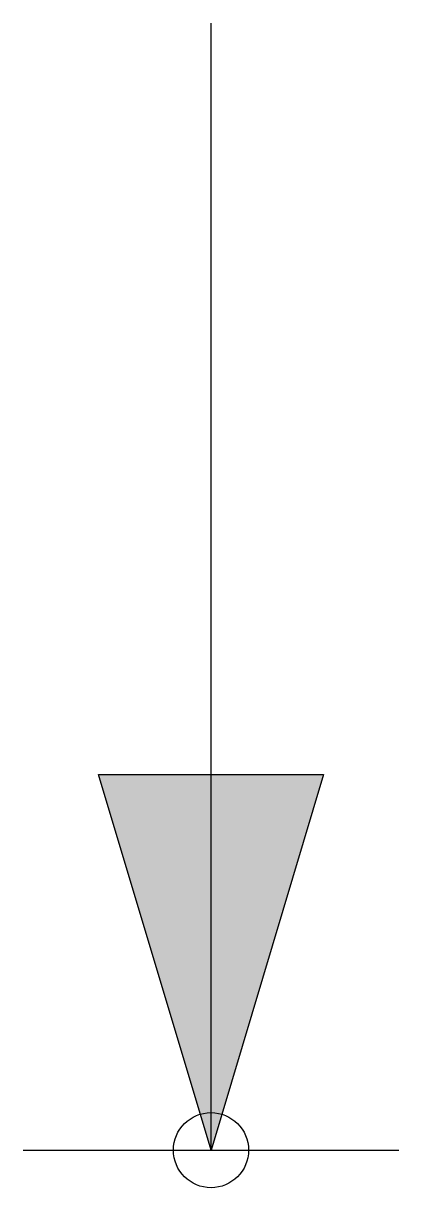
# Model space of a CAD drawing. Extents: x -0.5 to 0.5, y -0.1 to 3.
import ezdxf

# ---------------------------------------------------------------- set-up
doc = ezdxf.new("R2010")
doc.units = 0

msp = doc.modelspace()

# ---------------------------------------------------------------- hatches: boundary and pattern name
h = msp.add_hatch(color=7)
h.dxf.hatch_style = 1
h.paths.add_polyline_path([(0, 0), (-0.3, 1), (0.3, 1)])

# ---------------------------------------------------------------- linework, layer by layer
at = {"color": 7, "flags": 128}
for points in [[(0, 0), (0, 3)], [(-0.5, 0), (0.5, 0)]]:
    msp.add_lwpolyline(points, dxfattribs=at)
msp.add_lwpolyline([(0, 0), (-0.3, 1), (0.3, 1)], close=True, dxfattribs=at)
at = {"color": 7}
msp.add_circle((0, 0), 0.1, dxfattribs=at)

doc.saveas('drawing.dxf')
